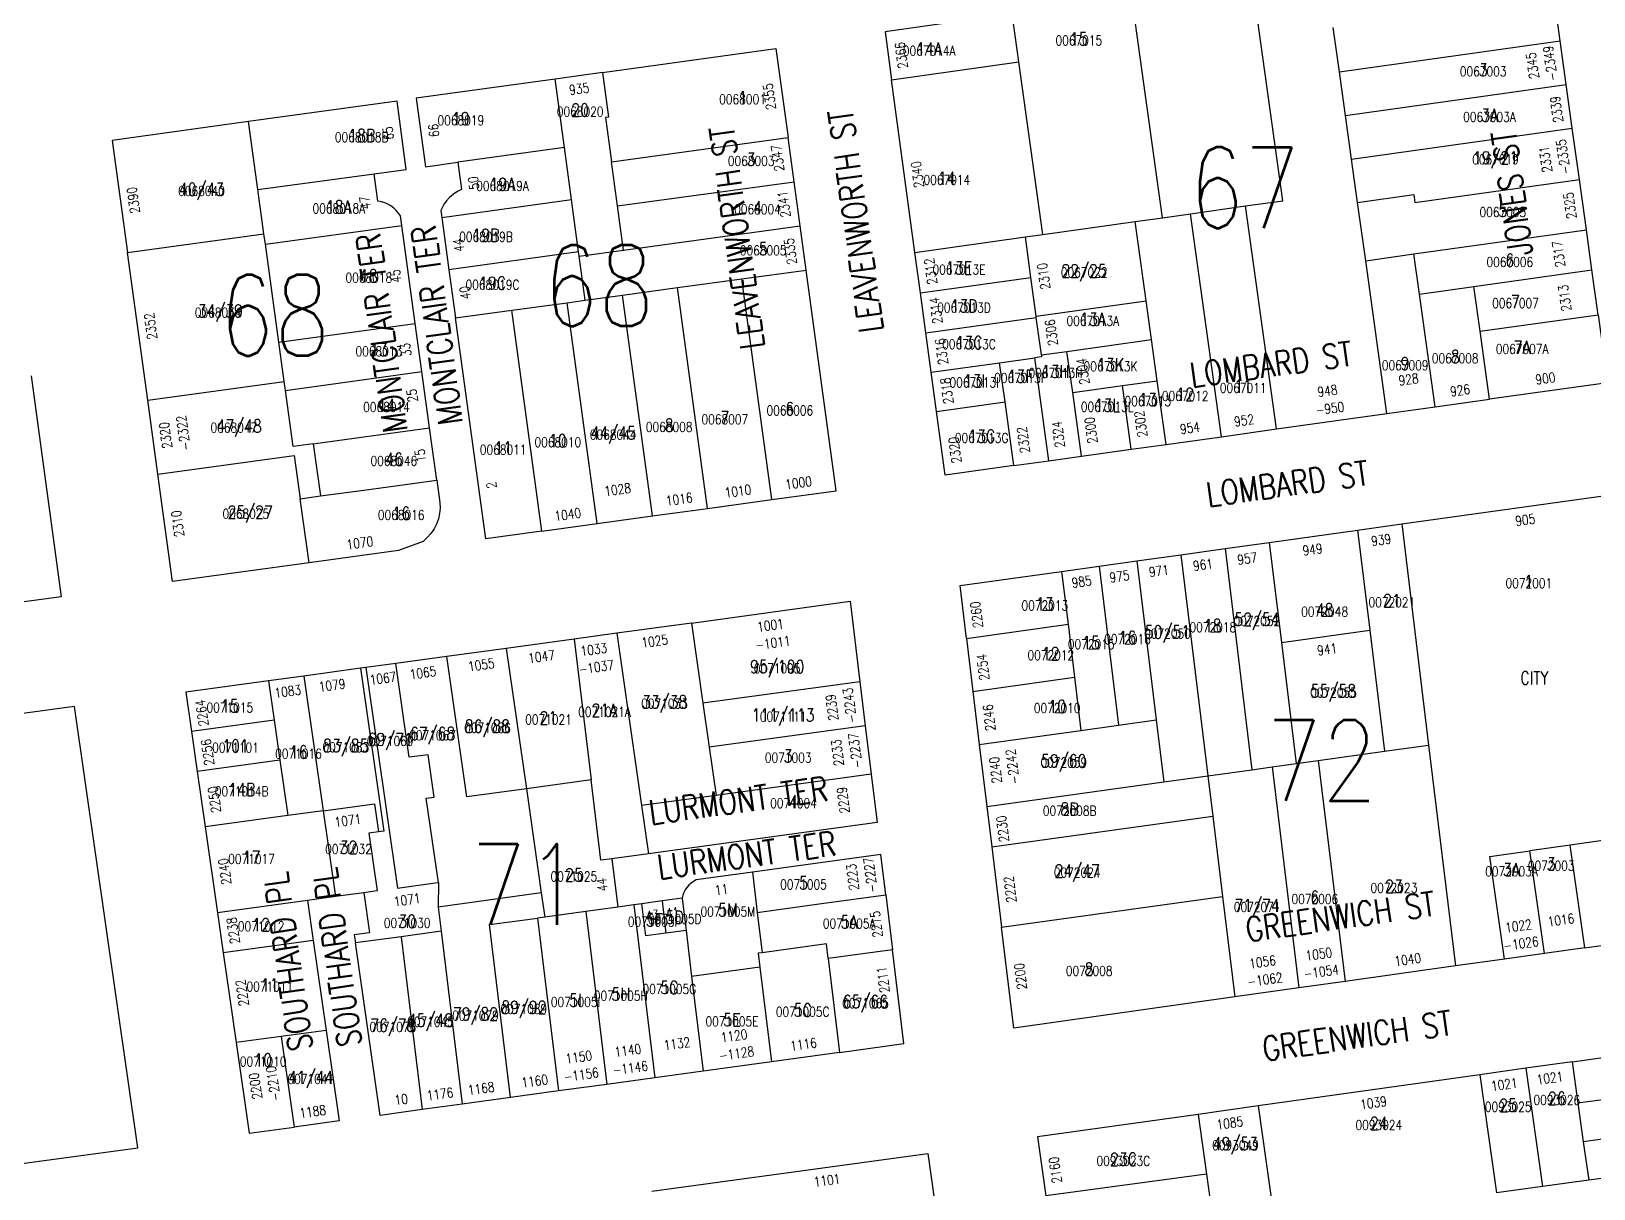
# Model space of a CAD drawing. Header units: feet. Extents: x 6006313 to 6012512, y 2119126 to 2122695.
# Drawn here: x 6007040 to 6008004, y 2119838 to 2120553 of the extents above; entities that cross this region are included whole.
import ezdxf
from ezdxf.enums import TextEntityAlignment as Align

# ---------------------------------------------------------------- set-up
doc = ezdxf.new("R2010")
doc.units = ezdxf.units.FT
doc.header["$LTSCALE"] = 100
doc.header["$MEASUREMENT"] = 0
for name, color, linetype in [('ADDRESS', 1, 'CONTINUOUS'), ('BLKLOT', 2, 'CONTINUOUS'), ('BLOCK_NUMBERS', 3, 'CONTINUOUS'), ('LOT_LINES', 4, 'CONTINUOUS'), ('LOT_NUMBERS', 7, 'CONTINUOUS'), ('ROW', 6, 'CONTINUOUS'), ('ST_NAME_IN_BLK', 7, 'CONTINUOUS'), ('ST_NAME_IN_ST', 6, 'CONTINUOUS')]:
    doc.layers.add(name, color=color, linetype=linetype)
doc.styles.add('ADDTXT', font='ROMANS.shx', dxfattribs={"width": 0.8, "height": 6})
doc.styles.add('BLKLOT', font='ROMANS.shx', dxfattribs={"width": 0.8, "height": 6})
doc.styles.add('BLOCK_NO', font='ROMANS.SHX', dxfattribs={"width": 0.8, "height": 50})
doc.styles.add('LOT_NO', font='ROMANS.shx', dxfattribs={"width": 0.8, "height": 8})
doc.styles.add('SI', font='ROMANS.shx', dxfattribs={"width": 0.8, "height": 15})

msp = doc.modelspace()

# ---------------------------------------------------------------- linework, layer by layer
at = {"layer": 'LOT_LINES'}
msp.add_line((6007214.19, 2120298.05), (6007218.6, 2120265.85), dxfattribs=at)
for points in [[(6007789.29, 2120444.79), (6007812.32, 2120448.02), (6007793.41, 2120584.22)], [(6007738.05, 2120437.58), (6007719.14, 2120573.78)], [(6007649.49, 2120533.69), (6007645.37, 2120563.4)], [(6007847.2, 2120527.65), (6007843.42, 2120554.89)], [(6007847.2, 2120527.65), (6007983.36, 2120546.8)], [(6007392.64, 2120527.18), (6007396.38, 2120499.64), (6007394.4, 2120499.36), (6007398.1, 2120472.11)], [(6007570.91, 2120522.64), (6007649.49, 2120533.69)], [(6007664.27, 2120427.21), (6007649.49, 2120533.69)], [(6007850.95, 2120500.66), (6007847.2, 2120527.65)], [(6007369.16, 2120480.88), (6007363.42, 2120523.13)], [(6007850.95, 2120500.66), (6007987.11, 2120519.81)], [(6007854.69, 2120473.67), (6007850.95, 2120500.66)], [(6007180.04, 2120454.87), (6007174.29, 2120496.89)], [(6007854.69, 2120473.67), (6007990.85, 2120492.81)], [(6007369.16, 2120480.88), (6007303.29, 2120471.75)], [(6007373.51, 2120448.81), (6007369.16, 2120480.88)], [(6007398.1, 2120472.11), (6007507.08, 2120487.04)], [(6007401.8, 2120444.86), (6007398.1, 2120472.11)], [(6007858.4, 2120446.93), (6007857.37, 2120454.36), (6007854.69, 2120473.67)], [(6007180.04, 2120454.87), (6007251.77, 2120464.69)], [(6007401.8, 2120444.86), (6007510.78, 2120459.79)], [(6007858.4, 2120446.93), (6007893.06, 2120451.8), (6007893.75, 2120446.85), (6007995.25, 2120461.12)], [(6007183.77, 2120427.62), (6007180.04, 2120454.87)], [(6007293.41, 2120437.69), (6007373.51, 2120448.81)], [(6007377.88, 2120416.6), (6007373.51, 2120448.81)], [(6007405.5, 2120417.61), (6007401.8, 2120444.86)], [(6007755.25, 2120440), (6007789.29, 2120444.79)], [(6007808.39, 2120307.17), (6007789.29, 2120444.79)], [(6007863.39, 2120411.02), (6007858.4, 2120446.93)], [(6007184.65, 2120421.18), (6007268.86, 2120432.71)], [(6007405.5, 2120417.61), (6007514.48, 2120432.54)], [(6007664.27, 2120427.21), (6007721.21, 2120435.21)], [(6007721.21, 2120435.21), (6007738.05, 2120437.58)], [(6007728.01, 2120386.21), (6007721.21, 2120435.21)], [(6007738.05, 2120437.58), (6007755.25, 2120440)], [(6007774.35, 2120302.42), (6007755.25, 2120440)], [(6007099.55, 2120416.09), (6007183.77, 2120427.62)], [(6007184.65, 2120421.18), (6007183.77, 2120427.62)], [(6007192.92, 2120360.74), (6007184.65, 2120421.18)], [(6007585.37, 2120416.12), (6007653.46, 2120425.69)], [(6007653.46, 2120425.69), (6007664.27, 2120427.21)], [(6007656.84, 2120400.75), (6007653.46, 2120425.69)], [(6007893.1, 2120415.2), (6007999.55, 2120430.17)], [(6007377.88, 2120416.6), (6007297.82, 2120405.49)], [(6007378.25, 2120413.88), (6007377.88, 2120416.6)], [(6007378.25, 2120413.88), (6007405.5, 2120417.61)], [(6007381.95, 2120386.63), (6007378.25, 2120413.88)], [(6007863.39, 2120411.02), (6007893.1, 2120415.2)], [(6007896.53, 2120390.44), (6007893.1, 2120415.2)], [(6007478.55, 2120399.86), (6007518.18, 2120405.29)], [(6007876.49, 2120316.66), (6007863.39, 2120411.02)], [(6007930.2, 2120395.17), (6008002.99, 2120405.4)], [(6007404.86, 2120389.77), (6007438.92, 2120394.43)], [(6007438.92, 2120394.43), (6007478.55, 2120399.86)], [(6007457.41, 2120258.18), (6007438.92, 2120394.43)], [(6007497.04, 2120263.61), (6007478.55, 2120399.86)], [(6007588.75, 2120391.26), (6007656.84, 2120400.75)], [(6007660.1, 2120376.74), (6007656.84, 2120400.75)], [(6007896.53, 2120390.44), (6007930.2, 2120395.17)], [(6007934.05, 2120367.44), (6007930.2, 2120395.17)], [(6007336.75, 2120380.44), (6007370.81, 2120385.11)], [(6007370.81, 2120385.11), (6007381.95, 2120386.63)], [(6007389.3, 2120248.86), (6007370.81, 2120385.11)], [(6007381.95, 2120386.63), (6007404.86, 2120389.77)], [(6007423.36, 2120253.52), (6007404.86, 2120389.77)], [(6007660.1, 2120376.74), (6007728.01, 2120386.21)], [(6007731.33, 2120362.35), (6007728.01, 2120386.21)], [(6007906.2, 2120320.8), (6007896.53, 2120390.44)], [(6007301.9, 2120375.67), (6007336.75, 2120380.44)], [(6007355.24, 2120244.19), (6007336.75, 2120380.44)], [(6007592.11, 2120366.49), (6007660.2, 2120375.98)], [(6007660.2, 2120375.98), (6007660.1, 2120376.74)], [(6007663.34, 2120352.87), (6007660.2, 2120375.98)], [(6007934.05, 2120367.44), (6008006.84, 2120377.67)], [(6007192.92, 2120360.74), (6007277.13, 2120372.28)], [(6007939.87, 2120325.5), (6007934.05, 2120367.44)], [(6007196.24, 2120336.47), (6007192.92, 2120360.74)], [(6007663.34, 2120352.87), (6007679.13, 2120355.07)], [(6007679.13, 2120355.07), (6007731.33, 2120362.35)], [(6007682.65, 2120329.69), (6007679.13, 2120355.07)], [(6007734.85, 2120336.97), (6007731.33, 2120362.35)], [(6007595.41, 2120342.21), (6007637.57, 2120348.09)], [(6007637.57, 2120348.09), (6007659.2, 2120351.1)], [(6007640.93, 2120323.87), (6007637.57, 2120348.09)], [(6007663.34, 2120352.87), (6007663.5, 2120351.7), (6007659.2, 2120351.1)], [(6007668.01, 2120287.6), (6007659.2, 2120351.1)], [(6007112.03, 2120324.94), (6007196.24, 2120336.47)], [(6007196.98, 2120331.02), (6007196.24, 2120336.47)], [(6007196.98, 2120331.02), (6007281.2, 2120342.55)], [(6007713.31, 2120333.96), (6007734.85, 2120336.97)], [(6007740.3, 2120297.68), (6007734.85, 2120336.97)], [(6007214.19, 2120298.05), (6007201.73, 2120296.34), (6007196.98, 2120331.02)], [(6007682.65, 2120329.69), (6007713.31, 2120333.96)], [(6007688.11, 2120290.4), (6007682.65, 2120329.69)], [(6007718.76, 2120294.67), (6007713.31, 2120333.96)], [(6007598.7, 2120317.98), (6007640.93, 2120323.87)], [(6007646.39, 2120284.58), (6007640.93, 2120323.87)], [(6007214.19, 2120298.05), (6007240.86, 2120301.7), (6007285.94, 2120307.88)], [(6007118.26, 2120279.36), (6007202.47, 2120290.89), (6007206.14, 2120264.14)], [(6007218.6, 2120265.85), (6007245.27, 2120269.5), (6007290.35, 2120275.68)], [(6007206.14, 2120264.14), (6007218.6, 2120265.85)], [(6007211.56, 2120224.51), (6007206.14, 2120264.14)], [(6007885.64, 2120248.54), (6007902.22, 2120112.09)], [(6007858.4, 2120244.75), (6007865.91, 2120182.95)], [(6007749.44, 2120229.55), (6007766.02, 2120093.1)], [(6007776.68, 2120233.35), (6007793.26, 2120096.9)], [(6007803.92, 2120237.15), (6007811.43, 2120175.35)], [(6007675.84, 2120219.29), (6007679.8, 2120186.69)], [(6007699.02, 2120222.52), (6007710.94, 2120124.4)], [(6007722.2, 2120225.76), (6007734.12, 2120127.63)], [(6007401.36, 2120181.12), (6007416.63, 2120074.7)], [(6007447.43, 2120187.43), (6007454.53, 2120137.93)], [(6007617.1, 2120177.95), (6007679.8, 2120186.69)], [(6007679.8, 2120186.69), (6007683.78, 2120153.93)], [(6007811.43, 2120175.35), (6007865.91, 2120182.95)], [(6007865.91, 2120182.95), (6007874.98, 2120108.3)], [(6007333.2, 2120171.78), (6007345.62, 2120085.17)], [(6007375.05, 2120177.51), (6007385.6, 2120090.64)], [(6007811.43, 2120175.35), (6007820.5, 2120100.7)], [(6007291.35, 2120027.26), (6007283.89, 2120079.23), (6007288.84, 2120079.91), (6007285.08, 2120106.14), (6007273.39, 2120104.54), (6007265.08, 2120162.45)], [(6007345.62, 2120085.17), (6007308.97, 2120080.14), (6007296.54, 2120166.76)], [(6007186.61, 2120151.7), (6007190.09, 2120127.45)], [(6007208.41, 2120154.69), (6007220.34, 2120071.54)], [(6007243.28, 2120159.47), (6007257.7, 2120058.99), (6007254.43, 2120058.55)], [(6007246.55, 2120159.91), (6007266.08, 2120023.8), (6007289.45, 2120027.01), (6007291.35, 2120027.26)], [(6007551.38, 2120151.2), (6007454.53, 2120137.93)], [(6007621.08, 2120145.19), (6007683.78, 2120153.93)], [(6007683.78, 2120153.93), (6007687.76, 2120121.17)], [(6007454.53, 2120137.93), (6007458.44, 2120110.71)], [(6007190.09, 2120127.45), (6007139.07, 2120120.46)], [(6007190.09, 2120127.45), (6007193.64, 2120102.71)], [(6007554.7, 2120123.89), (6007458.44, 2120110.71)], [(6007687.76, 2120121.17), (6007710.94, 2120124.4)], [(6007710.94, 2120124.4), (6007734.12, 2120127.63)], [(6007734.12, 2120127.63), (6007738.78, 2120089.31)], [(6007625.06, 2120112.42), (6007687.76, 2120121.17)], [(6007458.44, 2120110.71), (6007462.7, 2120081.01)], [(6007834.12, 2120102.6), (6007874.98, 2120108.3)], [(6007874.98, 2120108.3), (6007902.22, 2120112.09)], [(6007902.22, 2120112.09), (6007918.79, 2119975.8)], [(6007193.64, 2120102.71), (6007142.62, 2120095.72)], [(6007193.64, 2120102.71), (6007198.54, 2120068.55)], [(6007558.32, 2120094.11), (6007462.7, 2120081.01)], [(6007766.02, 2120093.1), (6007793.26, 2120096.9)], [(6007793.26, 2120096.9), (6007805.64, 2120098.63)], [(6007805.64, 2120098.63), (6007820.5, 2120100.7)], [(6007805.64, 2120098.63), (6007822.22, 2119962.21)], [(6007820.5, 2120100.7), (6007834.12, 2120102.6)], [(6007834.12, 2120102.6), (6007850.7, 2119966.22)], [(6007385.6, 2120090.64), (6007345.62, 2120085.17)], [(6007345.62, 2120085.17), (6007354.86, 2120020.82)], [(6007398.45, 2120041.93), (6007391.64, 2120041), (6007385.6, 2120090.64)], [(6007629.72, 2120074.1), (6007738.78, 2120089.31)], [(6007738.78, 2120089.31), (6007766.02, 2120093.1)], [(6007766.02, 2120093.1), (6007769.04, 2120068.28)], [(6007220.34, 2120071.54), (6007251.95, 2120075.87), (6007254.43, 2120058.55)], [(6007462.7, 2120081.01), (6007416.63, 2120074.7)], [(6007416.63, 2120074.7), (6007420.89, 2120045.01)], [(6007198.54, 2120068.55), (6007147.52, 2120061.57)], [(6007220.34, 2120071.54), (6007198.54, 2120068.55)], [(6007220.34, 2120071.54), (6007227.94, 2120018.58)], [(6007632.73, 2120049.28), (6007769.04, 2120068.28)], [(6007769.04, 2120068.28), (6007775.07, 2120018.64)], [(6007254.43, 2120058.55), (6007248.49, 2120057.73), (6007253.6, 2120022.1), (6007245.28, 2120020.96)], [(6008051.39, 2120059.1), (6007989.5, 2120050.39)], [(6007949, 2119980.06), (6007939.99, 2120043.42), (6007964.74, 2120046.9)], [(6007989.5, 2120050.39), (6007964.74, 2120046.9)], [(6007973.76, 2119983.54), (6007964.74, 2120046.9)], [(6007998.52, 2119987.03), (6007989.5, 2120050.39)], [(6007291.35, 2120027.26), (6007291.26, 2120012.11)], [(6007485.09, 2120033.61), (6007488.1, 2120008.79)], [(6007210.6, 2120016.21), (6007155.12, 2120008.61)], [(6007354.86, 2120020.82), (6007291.26, 2120012.11)], [(6007354.86, 2120020.82), (6007356.99, 2120005.97)], [(6007441.7, 2120017.58), (6007444.12, 2119997.72)], [(6007488.1, 2120008.79), (6007527.74, 2120014.22), (6007567.37, 2120019.68)], [(6007638.77, 2119999.64), (6007775.07, 2120018.64)], [(6007775.07, 2120018.64), (6007782.6, 2119956.64)], [(6007291.26, 2120012.11), (6007293.07, 2119997.22)], [(6007382.25, 2120009.43), (6007356.99, 2120005.97)], [(6007402.07, 2120012.15), (6007382.25, 2120009.43)], [(6007382.25, 2120009.43), (6007395.22, 2119902.71)], [(6007411.98, 2120013.51), (6007424.95, 2119906.78)], [(6007431.73, 2119996.02), (6007419.34, 2119994.33), (6007416.93, 2120014.18)], [(6007429.32, 2120015.88), (6007431.73, 2119996.02)], [(6007488.1, 2120008.79), (6007491.12, 2119983.97)], [(6007293.07, 2119997.22), (6007268.3, 2119993.83)], [(6007293.07, 2119997.22), (6007306.04, 2119890.49)], [(6007335.77, 2119894.57), (6007322.8, 2120001.29), (6007352.53, 2120005.36)], [(6007356.99, 2120005.97), (6007352.53, 2120005.36)], [(6007352.53, 2120005.36), (6007365.5, 2119898.64)], [(6007444.12, 2119997.72), (6007431.73, 2119996.02)], [(6007444.12, 2119997.72), (6007447.58, 2119969.18)], [(6007214.15, 2119991.46), (6007158.67, 2119983.86)], [(6007268.3, 2119993.83), (6007240.13, 2119989.97)], [(6007268.3, 2119993.83), (6007281.27, 2119887.1)], [(6007531.86, 2119980.27), (6007530.75, 2119989.4), (6007491.12, 2119983.97)], [(6007491.12, 2119983.97), (6007488.64, 2119983.63), (6007489.7, 2119974.94)], [(6007571.5, 2119985.7), (6007531.86, 2119980.27)], [(6007531.86, 2119980.27), (6007538.9, 2119922.38)], [(6007489.7, 2119974.94), (6007447.58, 2119969.18)], [(6007447.58, 2119969.18), (6007454.67, 2119910.85)], [(6007489.7, 2119974.94), (6007496.78, 2119916.62)], [(6007194.36, 2119932.23), (6007166.62, 2119928.43)], [(6007222.1, 2119936.03), (6007194.36, 2119932.23)], [(6007194.36, 2119932.23), (6007202.39, 2119876.3)], [(6007962.29, 2119912.62), (6007972.55, 2119839.64)], [(6007990.71, 2119916.62), (6007994.31, 2119891.03)], [(6007933.78, 2119908.61), (6007944.01, 2119835.76)], [(6008073.58, 2119901.8), (6007994.31, 2119891.03)], [(6007994.31, 2119891.03), (6007997.65, 2119867.27)], [(6007760.01, 2119884.15), (6007765.2, 2119847.31)], [(6007797.15, 2119889.38), (6007807.58, 2119815.22)], [(6008076.92, 2119878.03), (6007997.65, 2119867.27)], [(6007997.65, 2119867.27), (6008000.99, 2119843.5)], [(6008080.26, 2119854.27), (6008000.99, 2119843.5)], [(6007765.2, 2119847.31), (6007666.11, 2119833.85)], [(6007765.2, 2119847.31), (6007770.42, 2119810.18)], [(6008000.99, 2119843.5), (6007972.55, 2119839.64)], [(6007972.55, 2119839.64), (6007944.01, 2119835.76)]]:
    msp.add_lwpolyline(points, dxfattribs=at)
at = {"layer": 'ROW'}
for points in [[(6007983.36, 2120546.8), (6007979.58, 2120574.04)], [(6007645.37, 2120563.4), (6007566.88, 2120552.37), (6007570.91, 2120522.64)], [(6007987.11, 2120519.81), (6007983.36, 2120546.8)], [(6007392.64, 2120527.18), (6007499.62, 2120542.02), (6007507.08, 2120487.04)], [(6007392.64, 2120527.18), (6007363.42, 2120523.13)], [(6007363.42, 2120523.13), (6007277.74, 2120511.24), (6007283.47, 2120469.03), (6007303.29, 2120471.75)], [(6007585.37, 2120416.12), (6007570.91, 2120522.64)], [(6007990.85, 2120492.81), (6007987.11, 2120519.81)], [(6007251.77, 2120464.69), (6007271.58, 2120467.4), (6007265.86, 2120509.59), (6007174.29, 2120496.89)], [(6007174.29, 2120496.89), (6007090.1, 2120485.21), (6007099.55, 2120416.09)], [(6007995.25, 2120461.12), (6007990.85, 2120492.81)], [(6007510.78, 2120459.79), (6007507.08, 2120487.04)], [(6007514.48, 2120432.54), (6007510.78, 2120459.79)], [(6007999.55, 2120430.17), (6007995.25, 2120461.12)], [(6007277.13, 2120372.28), (6007268.86, 2120432.71)], [(6007293.41, 2120437.69), (6007297.82, 2120405.49)], [(6007518.18, 2120405.29), (6007514.48, 2120432.54)], [(6008002.99, 2120405.4), (6007999.55, 2120430.17)], [(6007112.03, 2120324.94), (6007099.55, 2120416.09)], [(6007588.75, 2120391.26), (6007585.37, 2120416.12)], [(6007297.82, 2120405.49), (6007301.9, 2120375.67)], [(6007497.04, 2120263.61), (6007536.67, 2120269.04), (6007518.18, 2120405.29)], [(6008006.84, 2120377.67), (6008002.99, 2120405.4)], [(6007592.11, 2120366.49), (6007588.75, 2120391.26)], [(6007355.24, 2120244.19), (6007320.54, 2120239.44), (6007301.9, 2120375.67)], [(6008006.84, 2120377.67), (6008012.67, 2120335.65), (6007939.87, 2120325.5)], [(6007281.2, 2120342.55), (6007277.13, 2120372.28)], [(6007595.41, 2120342.21), (6007592.11, 2120366.49)], [(6007040.05, 2120339.88), (6007058.68, 2120203.65), (6007017.39, 2120198.06)], [(6007285.94, 2120307.88), (6007281.2, 2120342.55)], [(6007598.7, 2120317.98), (6007595.41, 2120342.21)], [(6007118.26, 2120279.36), (6007112.03, 2120324.94)], [(6007906.2, 2120320.8), (6007939.87, 2120325.5)], [(6007646.39, 2120284.58), (6007604.03, 2120278.68), (6007598.7, 2120317.98)], [(6007808.39, 2120307.17), (6007876.49, 2120316.66)], [(6007876.49, 2120316.66), (6007906.2, 2120320.8)], [(6007290.35, 2120275.68), (6007285.94, 2120307.88)], [(6007774.35, 2120302.42), (6007808.39, 2120307.17)], [(6007718.76, 2120294.67), (6007740.3, 2120297.68)], [(6007740.3, 2120297.68), (6007774.35, 2120302.42)], [(6007646.39, 2120284.58), (6007668.01, 2120287.6)], [(6007668.01, 2120287.6), (6007688.11, 2120290.4)], [(6007688.11, 2120290.4), (6007718.76, 2120294.67)], [(6007211.56, 2120224.51), (6007127.34, 2120212.98), (6007118.26, 2120279.36)], [(6007885.64, 2120248.54), (6008021.73, 2120267.52), (6008051.39, 2120059.1)], [(6007423.36, 2120253.52), (6007457.41, 2120258.18)], [(6007457.41, 2120258.18), (6007497.04, 2120263.61)], [(6007355.24, 2120244.19), (6007389.3, 2120248.86)], [(6007389.3, 2120248.86), (6007423.36, 2120253.52)], [(6007858.4, 2120244.75), (6007885.64, 2120248.54)], [(6007803.92, 2120237.15), (6007858.4, 2120244.75)], [(6007722.2, 2120225.76), (6007749.44, 2120229.55)], [(6007749.44, 2120229.55), (6007776.68, 2120233.35)], [(6007776.68, 2120233.35), (6007803.92, 2120237.15)], [(6007617.1, 2120177.95), (6007613.14, 2120210.55), (6007675.84, 2120219.29)], [(6007675.84, 2120219.29), (6007699.02, 2120222.52)], [(6007699.02, 2120222.52), (6007722.2, 2120225.76)], [(6007447.43, 2120187.43), (6007545.35, 2120200.84), (6007551.38, 2120151.2)], [(6007401.36, 2120181.12), (6007375.05, 2120177.51)], [(6007447.43, 2120187.43), (6007401.36, 2120181.12)], [(6007333.2, 2120171.78), (6007296.54, 2120166.76)], [(6007375.05, 2120177.51), (6007333.2, 2120171.78)], [(6007617.1, 2120177.95), (6007621.08, 2120145.19)], [(6007265.08, 2120162.45), (6007246.55, 2120159.91)], [(6007296.54, 2120166.76), (6007265.08, 2120162.45)], [(6007186.61, 2120151.7), (6007135.59, 2120144.72), (6007139.07, 2120120.46)], [(6007208.41, 2120154.69), (6007186.61, 2120151.7)], [(6007243.28, 2120159.47), (6007208.41, 2120154.69)], [(6007246.55, 2120159.91), (6007243.28, 2120159.47)], [(6007551.38, 2120151.2), (6007554.7, 2120123.89)], [(6007621.08, 2120145.19), (6007625.06, 2120112.42)], [(6007554.7, 2120123.89), (6007558.32, 2120094.11)], [(6007139.07, 2120120.46), (6007142.62, 2120095.72)], [(6007625.06, 2120112.42), (6007629.72, 2120074.1)], [(6007142.62, 2120095.72), (6007147.52, 2120061.57)], [(6007558.32, 2120094.11), (6007561.94, 2120064.32), (6007420.89, 2120045.01)], [(6007629.72, 2120074.1), (6007632.73, 2120049.28)], [(6007147.52, 2120061.57), (6007155.12, 2120008.61)], [(6007998.52, 2119987.03), (6008060.41, 2119995.74), (6008051.39, 2120059.1)], [(6007632.73, 2120049.28), (6007638.77, 2119999.64)], [(6007420.89, 2120045.01), (6007398.45, 2120041.93)], [(6007398.45, 2120041.93), (6007402.07, 2120012.15)], [(6007567.37, 2120019.68), (6007564.35, 2120044.47), (6007485.09, 2120033.61)], [(6007227.94, 2120018.58), (6007210.6, 2120016.21)], [(6007210.6, 2120016.21), (6007214.15, 2119991.46)], [(6007245.28, 2120020.96), (6007227.94, 2120018.58)], [(6007245.28, 2120020.96), (6007248.83, 2119996.21), (6007239.42, 2119994.92), (6007240.13, 2119989.97)], [(6007441.7, 2120017.58), (6007429.32, 2120015.88)], [(6007567.37, 2120019.68), (6007571.5, 2119985.7)], [(6007155.12, 2120008.61), (6007158.67, 2119983.86)], [(6007411.98, 2120013.51), (6007402.07, 2120012.15)], [(6007416.93, 2120014.18), (6007411.98, 2120013.51)], [(6007429.32, 2120015.88), (6007416.93, 2120014.18)], [(6007782.6, 2119956.64), (6007646.32, 2119937.45), (6007638.77, 2119999.64)], [(6007214.15, 2119991.46), (6007222.1, 2119936.03)], [(6007281.27, 2119887.1), (6007255.39, 2119883.56), (6007240.13, 2119989.97)], [(6007158.67, 2119983.86), (6007166.62, 2119928.43)], [(6007538.9, 2119922.38), (6007578.53, 2119927.81), (6007571.5, 2119985.7)], [(6007949, 2119980.06), (6007918.79, 2119975.8)], [(6007973.76, 2119983.54), (6007949, 2119980.06)], [(6007998.52, 2119987.03), (6007973.76, 2119983.54)], [(6007918.79, 2119975.8), (6007850.7, 2119966.22)], [(6007822.22, 2119962.21), (6007782.6, 2119956.64)], [(6007850.7, 2119966.22), (6007822.22, 2119962.21)], [(6007222.1, 2119936.03), (6007230.13, 2119880.1), (6007202.39, 2119876.3)], [(6007166.62, 2119928.43), (6007174.65, 2119872.5), (6007202.39, 2119876.3)], [(6007538.9, 2119922.38), (6007496.78, 2119916.62)], [(6007990.71, 2119916.62), (6008069.93, 2119927.77), (6008073.58, 2119901.8)], [(6007454.67, 2119910.85), (6007424.95, 2119906.78)], [(6007496.78, 2119916.62), (6007454.67, 2119910.85)], [(6007962.29, 2119912.62), (6007933.78, 2119908.61)], [(6007990.71, 2119916.62), (6007962.29, 2119912.62)], [(6007395.22, 2119902.71), (6007365.5, 2119898.64)], [(6007424.95, 2119906.78), (6007395.22, 2119902.71)], [(6007933.78, 2119908.61), (6007797.15, 2119889.38)], [(6007335.77, 2119894.57), (6007306.04, 2119890.49)], [(6007365.5, 2119898.64), (6007335.77, 2119894.57)], [(6007306.04, 2119890.49), (6007281.27, 2119887.1)], [(6007760.01, 2119884.15), (6007660.99, 2119870.21), (6007666.11, 2119833.85)], [(6007797.15, 2119889.38), (6007760.01, 2119884.15)], [(6007423.04, 2119836.74), (6007593.36, 2119860.07), (6007612.08, 2119727.1)]]:
    msp.add_lwpolyline(points, dxfattribs=at)
for points in [[(6007303.29, 2120471.75), (6007305.58, 2120454.9, 0.196257), (6007292.82, 2120442.05), (6007293.41, 2120437.69)], [(6007268.86, 2120432.71), (6007268.05, 2120438.66, 0.223877), (6007254.06, 2120447.84), (6007251.77, 2120464.69)], [(6007290.35, 2120275.68), (6007292.24, 2120261.85, -0.258751), (6007281.93, 2120237.83), (6007266.85, 2120232.09), (6007211.56, 2120224.51)], [(6007485.09, 2120033.61), (6007450.41, 2120028.86, 0.239991), (6007441.7, 2120017.58)]]:
    msp.add_lwpolyline(points, format="xyb", dxfattribs=at)
msp.add_lwpolyline([(6007066.91, 2120135.81), (6006659.94, 2120080.76), (6006698.05, 2119808.41), (6007105.96, 2119863.59)], close=True, dxfattribs=at)

# ---------------------------------------------------------------- texts
at = {"layer": 'ADDRESS', "style": 'ADDTXT', "width": 0.8}
for s, rotation, p in [('2366', 97.73003, (6007579.91, 2120538.14)), ('2345', 97.90239, (6007969.29, 2120531.76)), ('-2349', 97.90239, (6007980.19, 2120533.27)), ('935', 7.89769, (6007378.6, 2120514.12)), ('2355', 97.89769, (6007498.55, 2120512.72)), ('2339', 97.90239, (6007984.13, 2120504.85)), ('65', 97.89769, (6007263.46, 2120490.1)), ('66', 96.42496, (6007291.49, 2120491.73)), ('2347', 97.73003, (6007503.71, 2120474.75)), ('2331', 97.90239, (6007977.3, 2120474.06)), ('-2335', 97.90239, (6007988.2, 2120475.57)), ('2340', 97.73003, (6007589.9, 2120464.56)), ('50', 97.79103, (6007316.07, 2120459.36)), ('2390', 97.79103, (6007106.19, 2120448.71)), ('2341', 97.73003, (6007507.57, 2120446.32)), ('2325', 97.90239, (6007992.38, 2120445.45)), ('47', 97.79103, (6007249.1, 2120447.2)), ('44', 97.79103, (6007306.8, 2120420.97)), ('2335', 97.73003, (6007511.52, 2120417.16)), ('2317', 97.90239, (6007985.43, 2120415.51)), ('2312', 97.73003, (6007598, 2120404.86)), ('45', 97.79103, (6007268.04, 2120401.88)), ('2310', 97.93711, (6007667.79, 2120401.86)), ('40', 97.79103, (6007310.81, 2120391.69)), ('2313', 97.90239, (6007989.2, 2120388.36)), ('2314', 97.73003, (6007601.29, 2120380.66)), ('2352', 97.79103, (6007116.82, 2120371.02)), ('2306', 97.93711, (6007672.52, 2120367.05)), ('33', 97.79103, (6007274.25, 2120356.47)), ('2316', 97.73003, (6007604.72, 2120355.34)), ('2304', 97.93711, (6007691.9, 2120343.1)), ('2318', 97.73003, (6007608.01, 2120331.15)), ('948', 7.93711, (6007840.23, 2120327.76)), ('928', 7.93711, (6007890.27, 2120334.74)), ('926', 7.93711, (6007922.07, 2120328.07)), ('900', 7.93711, (6007974.69, 2120335.4)), ('25', 97.79103, (6007278.12, 2120328.18)), ('-2322', 97.79103, (6007136.94, 2120305.13)), ('2302', 97.73003, (6007727.66, 2120310.59)), ('952', 7.93711, (6007788.79, 2120309.48)), ('-950', 7.93711, (6007841.75, 2120316.87)), ('2320', 97.79103, (6007126.04, 2120303.64)), ('2322', 97.73003, (6007655.24, 2120300.8)), ('2324', 97.73003, (6007676.81, 2120304.19)), ('2300', 97.73003, (6007696.95, 2120306.72)), ('954', 7.93711, (6007755.4, 2120304.83)), ('2320', 97.73003, (6007612.98, 2120294.56)), ('15', 97.79103, (6007283.19, 2120291.1)), ('1000', 7.79841, (6007513.93, 2120270.97)), ('2', 97.79103, (6007327.07, 2120272.85)), ('1028', 7.79841, (6007402.33, 2120266.79)), ('1016', 7.79841, (6007440.33, 2120260.89)), ('1010', 7.79841, (6007476.56, 2120265.85)), ('1040', 7.79841, (6007371.55, 2120251.47)), ('2310', 97.79103, (6007133.51, 2120249.09)), ('905', 7.93711, (6007962.22, 2120248.11)), ('1070', 7.79841, (6007243.32, 2120233.91)), ('939', 7.93711, (6007873.37, 2120235.73)), ('957', 7.93711, (6007790.74, 2120224.21)), ('949', 7.93711, (6007831.06, 2120229.83)), ('975', 7.93711, (6007711.93, 2120213.22)), ('971', 7.93711, (6007736.27, 2120216.61)), ('961', 7.93711, (6007763.43, 2120220.4)), ('985', 7.93711, (6007688.59, 2120209.96)), ('2260', 96.92888, (6007626.37, 2120192.85)), ('1001', 7.79841, (6007496.63, 2120183.06)), ('1025', 7.79841, (6007425.2, 2120173.28)), ('1047', 7.79841, (6007355.38, 2120163.72)), ('1033', 7.79841, (6007387.65, 2120168.13)), ('-1011', 7.79841, (6007498.12, 2120172.16)), ('941', 7.93711, (6007840.02, 2120168.23)), ('1055', 7.79841, (6007318.21, 2120158.62)), ('-1037', 7.79841, (6007389.14, 2120157.24)), ('2254', 96.92888, (6007630.29, 2120160.53)), ('1079', 7.79841, (6007226.16, 2120146.02)), ('1067', 7.79841, (6007257.58, 2120150.32)), ('1065', 7.79841, (6007282.23, 2120153.7)), ('1083', 7.79841, (6007198.85, 2120142.28)), ('2239', 96.92888, (6007537.16, 2120135.61)), ('-2243', 96.92888, (6007548.08, 2120136.94)), ('2264', 98.16504, (6007148.49, 2120132.27)), ('2246', 96.92888, (6007634.09, 2120129.33)), ('2256', 98.16504, (6007151.96, 2120108.06)), ('2233', 96.92888, (6007540.55, 2120107.72)), ('-2237', 96.92888, (6007551.47, 2120109.04)), ('2240', 96.92888, (6007638.01, 2120097.01)), ('-2242', 96.92888, (6007648.49, 2120099.15)), ('2250', 98.16504, (6007156.15, 2120078.85)), ('2229', 96.92888, (6007544.1, 2120078.5)), ('1071', 7.79841, (6007235.94, 2120062.57)), ('2230', 96.92888, (6007642.43, 2120060.71)), ('2240', 98.16504, (6007162.52, 2120034.47)), ('2223', 96.92888, (6007549.88, 2120030.96)), ('-2227', 96.92888, (6007560.8, 2120032.29)), ('44', 96.92888, (6007395.31, 2120026.31)), ('11', 7.79841, (6007466.42, 2120019.95)), ('2222', 96.92888, (6007646.97, 2120023.3)), ('1071', 7.79841, (6007272.53, 2120013.59)), ('43', 7.79841, (6007423.84, 2120004.03)), ('41', 7.79841, (6007436.26, 2120005.73)), ('2215', 96.92888, (6007564.5, 2120001.86)), ('1016', 8.01211, (6007984.25, 2120001.18)), ('2238', 98.16504, (6007167.75, 2119998.01)), ('1022', 8.01211, (6007958.08, 2119997.49)), ('-1026', 8.01211, (6007959.62, 2119986.6)), ('1056', 8.01211, (6007800.18, 2119975.27)), ('1050', 8.01211, (6007834.88, 2119980.15)), ('1040', 8.01211, (6007889.74, 2119976.77)), ('2211', 98.27014, (6007568.64, 2119967.74)), ('2200', 96.92888, (6007653.48, 2119969.72)), ('-1062', 8.01211, (6007801.72, 2119964.38)), ('-1054', 8.01211, (6007836.41, 2119969.26)), ('2222', 98.16504, (6007173.27, 2119959.57)), ('1132', 7.79841, (6007438.93, 2119924.84)), ('1120', 7.79841, (6007474.17, 2119929.67)), ('1116', 7.79841, (6007516.99, 2119924.43)), ('1150', 7.79841, (6007378.35, 2119916.55)), ('1140', 7.79841, (6007408.64, 2119920.69)), ('-1128', 7.79841, (6007475.66, 2119918.77)), ('-2210', 98.16504, (6007192.41, 2119903.61)), ('-1156', 7.79841, (6007379.84, 2119905.65)), ('-1146', 7.79841, (6007410.13, 2119909.8)), ('1021', 8.01211, (6007977.46, 2119903.65)), ('2200', 98.16504, (6007181.52, 2119902.05)), ('1176', 7.79841, (6007292.76, 2119893.72)), ('1168', 7.79841, (6007318.14, 2119897.2)), ('1160', 7.79841, (6007351.18, 2119901.72)), ('1021', 8.01211, (6007949.33, 2119899.69)), ('10', 7.79841, (6007268.85, 2119890.45)), ('1039', 8.01211, (6007868.64, 2119888.33)), ('1188', 7.79841, (6007214.2, 2119882.96)), ('1085', 8.01211, (6007779.99, 2119875.85)), ('2160', 98.01191, (6007674.91, 2119850.23)), ('1101', 7.79841, (6007531.51, 2119840.49))]:
    msp.add_text(s, height=6, rotation=rotation, dxfattribs=at).set_placement(p, align=Align.CENTER)
at = {"layer": 'BLKLOT', "style": 'BLKLOT', "width": 0.8}
for s, p in [('0067015', (6007686.35, 2120543.92)), ('0067014A', (6007594.11, 2120537.61)), ('0067003', (6007935.93, 2120524.82)), ('0068001', (6007479.06, 2120507.65)), ('0068019', (6007305.23, 2120494.62)), ('0068020', (6007378.75, 2120500.01)), ('0067003A', (6007939.82, 2120496.77)), ('0068018B', (6007244.07, 2120484.24)), ('0068003', (6007484.23, 2120469.57)), ('0067019', (6007943.47, 2120470.51)), ('0068019A', (6007330.9, 2120454.17)), ('0067014', (6007604.93, 2120457.89)), ('0068040', (6007145.24, 2120451.05)), ('0068018A', (6007229.86, 2120440.25)), ('0068004', (6007488.27, 2120439.74)), ('0067005', (6007947.98, 2120438.02)), ('0068019B', (6007320.69, 2120422.75)), ('0068005', (6007491.72, 2120414.35)), ('0067006', (6007952.26, 2120407.19)), ('0068018', (6007248.45, 2120397.52)), ('0067013E', (6007612.45, 2120402.55)), ('0067022', (6007689.67, 2120400.76)), ('0068019C', (6007324.74, 2120393.16)), ('0067013D', (6007615.63, 2120379.06)), ('0067007', (6007955.78, 2120381.81)), ('0068034', (6007155.51, 2120375.97)), ('0067013A', (6007695.11, 2120370.87)), ('0068013', (6007254.66, 2120352.09)), ('0067013C', (6007618.7, 2120356.46)), ('0067008', (6007918.68, 2120347.79)), ('0067007A', (6007959.85, 2120353.53)), ('0067013H', (6007672.03, 2120338.64)), ('0067013K', (6007705.98, 2120342.79)), ('0067009', (6007887.69, 2120343.47)), ('0067013I', (6007621.91, 2120332.86)), ('0067013F', (6007650.41, 2120335.63)), ('0067011', (6007787.76, 2120329.53)), ('0067013', (6007729.05, 2120321.35)), ('0067012', (6007752.1, 2120324.56)), ('0068014', (6007259.37, 2120317.69)), ('0068007', (6007468.08, 2120310.11)), ('0068006', (6007508.08, 2120315.59)), ('0067013L', (6007703.92, 2120317.84)), ('0068047', (6007165.22, 2120304.98)), ('0068044', (6007399.24, 2120300.68)), ('0068008', (6007433.78, 2120305.41)), ('0068011', (6007331.3, 2120291.38)), ('0068010', (6007364.95, 2120295.99)), ('0067013G', (6007626.55, 2120298.66)), ('0068046', (6007263.91, 2120284.47)), ('0068025', (6007172.49, 2120251.83)), ('0068016', (6007268.48, 2120251.1)), ('0072001', (6007964, 2120208.99)), ('0072013', (6007665.37, 2120195.22)), ('0072021', (6007879.61, 2120197.22)), ('0072052', (6007796.32, 2120185.61)), ('0072048', (6007838.09, 2120191.43)), ('0072016', (6007716.47, 2120174.47)), ('0072050', (6007741.09, 2120177.91)), ('0072018', (6007769.03, 2120181.8)), ('0072012', (6007669.1, 2120164.54)), ('0072015', (6007693.99, 2120171.34)), ('0071095', (6007500.38, 2120156.41)), ('0072055', (6007843.51, 2120141.5)), ('0071015', (6007162.63, 2120132.25)), ('0071021A', (6007393.75, 2120129.61)), ('0071033', (6007430.89, 2120134.69)), ('0071111', (6007504, 2120126.62)), ('0072010', (6007673.06, 2120131.9)), ('0071086', (6007321.59, 2120119.72)), ('0071021', (6007359.21, 2120124.88)), ('0071101', (6007166.18, 2120107.51)), ('0071083', (6007234.23, 2120107.76)), ('0071069', (6007261.7, 2120111.52)), ('0071067', (6007287.82, 2120115.1)), ('0071016', (6007205.15, 2120103.78)), ('0071003', (6007507.08, 2120101.32)), ('0072059', (6007677.14, 2120098.33)), ('0071014B', (6007170.06, 2120080.51)), ('0071004', (6007510.49, 2120073.21)), ('0072008B', (6007680.76, 2120068.54)), ('0071032', (6007235.97, 2120044.91)), ('0071017', (6007176.04, 2120038.79)), ('0072024', (6007685.4, 2120030.4)), ('0072003A', (6007953.28, 2120031.15)), ('0072003', (6007977.91, 2120034.62)), ('0071025', (6007374.96, 2120027.98)), ('0071005', (6007516.59, 2120023.04)), ('0072023', (6007880.86, 2120020.96)), ('0072006', (6007831.99, 2120014.08)), ('0071005D', (6007437.14, 2120001.81)), ('0071005M', (6007469.9, 2120006.3)), ('0072071', (6007796.38, 2120009.07)), ('0071012', (6007182.01, 2119997.2)), ('0071030', (6007272.12, 2119999.32)), ('0071005F', (6007424.56, 2120000.09)), ('0071005A', (6007544.71, 2119998.91)), ('0072008', (6007692.77, 2119969.73)), ('0071011', (6007187.34, 2119960.05)), ('0071005H', (6007403.93, 2119954.37)), ('0071005G', (6007433.89, 2119958.47)), ('0071089', (6007344.12, 2119946.18)), ('0071005I', (6007375.86, 2119950.52)), ('0071005C', (6007516.15, 2119944.5)), ('0071065', (6007554.78, 2119949.79)), ('0071076', (6007263.25, 2119935.1)), ('0071045', (6007286.43, 2119938.27)), ('0071079', (6007314.26, 2119942.09)), ('0071005E', (6007472.47, 2119938.52)), ('0071010', (6007183.28, 2119913.76)), ('0071041', (6007212.63, 2119902.93)), ('0093025', (6007951.23, 2119885.82)), ('0093026', (6007981.31, 2119890.05)), ('0093024', (6007871.51, 2119874.6)), ('0093049', (6007783.02, 2119862.14)), ('0093023C', (6007713.98, 2119852.42))]:
    msp.add_text(s, height=6, dxfattribs=at).set_placement(p, align=Align.CENTER)
at = {"layer": 'BLOCK_NUMBERS', "style": 'BLOCK_NO', "width": 0.8}
for s, p in [('67', (6007788.46, 2120431.11)), ('68', (6007390.22, 2120370.6)), ('68', (6007190.22, 2120352.3)), ('72', (6007836.25, 2120077.64)), ('71', (6007345.61, 2120001.21))]:
    msp.add_text(s, height=50, dxfattribs=at).set_placement(p, align=Align.CENTER)
at = {"layer": 'LOT_NUMBERS', "style": 'LOT_NO', "width": 0.8}
for s, p in [('15', (6007686.35, 2120543.92)), ('14A', (6007594.11, 2120537.61)), ('3', (6007935.93, 2120524.82)), ('20', (6007378.75, 2120500.01)), ('1', (6007479.06, 2120507.65)), ('19', (6007305.23, 2120494.62)), ('3A', (6007939.82, 2120496.77)), ('18B', (6007244.07, 2120484.24)), ('19/21', (6007943.47, 2120470.51)), ('3', (6007484.23, 2120469.57)), ('40/43', (6007145.24, 2120451.05)), ('19A', (6007330.9, 2120454.17)), ('14', (6007604.93, 2120457.89)), ('18A', (6007229.86, 2120440.25)), ('4', (6007488.27, 2120439.74)), ('5', (6007947.98, 2120438.02)), ('19B', (6007320.69, 2120422.75)), ('5', (6007491.72, 2120414.35)), ('6', (6007952.26, 2120407.19)), ('18', (6007248.45, 2120397.52)), ('13E', (6007612.45, 2120402.55)), ('22/25', (6007689.67, 2120400.76)), ('19C', (6007324.74, 2120393.16)), ('34/39', (6007156.89, 2120375.97)), ('13D', (6007615.63, 2120379.06)), ('7', (6007955.78, 2120381.81)), ('13A', (6007695.11, 2120370.87)), ('13C', (6007618.7, 2120356.46)), ('13', (6007254.66, 2120352.09)), ('8', (6007918.68, 2120347.79)), ('7A', (6007959.85, 2120353.53)), ('13H', (6007672.03, 2120338.64)), ('13K', (6007705.98, 2120342.79)), ('9', (6007887.69, 2120343.47)), ('13I', (6007621.91, 2120332.86)), ('13F', (6007650.41, 2120335.63)), ('11', (6007787.76, 2120329.53)), ('14', (6007259.37, 2120317.69)), ('13L', (6007703.92, 2120317.84)), ('13', (6007729.05, 2120321.35)), ('12', (6007752.1, 2120324.56)), ('7', (6007468.08, 2120310.11)), ('6', (6007508.08, 2120315.59)), ('47/48', (6007168.45, 2120304.98)), ('44/45', (6007399.24, 2120300.68)), ('8', (6007433.78, 2120305.41)), ('13G', (6007626.55, 2120298.66)), ('11', (6007331.3, 2120291.38)), ('10', (6007364.95, 2120295.99)), ('46', (6007263.91, 2120284.47)), ('25/27', (6007175.26, 2120251.83)), ('16', (6007268.48, 2120251.1)), ('1', (6007964, 2120208.99)), ('13', (6007665.37, 2120195.22)), ('48', (6007838.09, 2120191.43)), ('21', (6007879.61, 2120197.22)), ('18', (6007769.03, 2120181.8)), ('52/54', (6007796.32, 2120185.61)), ('16', (6007716.47, 2120174.47)), ('50/51', (6007741.09, 2120177.91)), ('12', (6007669.1, 2120164.54)), ('15', (6007693.99, 2120171.34)), ('95/100', (6007500.38, 2120156.41)), ('CITY', (6007967.49, 2120149.51)), ('33/38', (6007430.89, 2120134.69)), ('55/58', (6007843.51, 2120141.5)), ('15', (6007162.63, 2120132.25)), ('21', (6007359.21, 2120124.88)), ('21A', (6007393.75, 2120129.61)), ('111/113', (6007504, 2120126.62)), ('10', (6007673.06, 2120131.9)), ('67/68', (6007287.82, 2120115.1)), ('86/88', (6007321.59, 2120119.72)), ('101', (6007166.18, 2120107.51)), ('83/85', (6007234.23, 2120107.76)), ('69/71', (6007261.7, 2120111.52)), ('16', (6007205.15, 2120103.78)), ('3', (6007507.08, 2120101.32)), ('59/60', (6007677.14, 2120098.33)), ('14B', (6007170.06, 2120080.51)), ('4', (6007510.49, 2120073.21)), ('8B', (6007680.76, 2120068.54)), ('17', (6007176.04, 2120038.79)), ('32', (6007235.97, 2120044.91)), ('25', (6007374.96, 2120027.98)), ('24/47', (6007685.4, 2120030.4)), ('3A', (6007953.28, 2120031.15)), ('3', (6007977.91, 2120034.62)), ('5', (6007516.59, 2120023.04)), ('23', (6007880.86, 2120020.96)), ('71/74', (6007796.38, 2120009.07)), ('6', (6007831.99, 2120014.08)), ('30', (6007272.12, 2119999.32)), ('5F', (6007424.56, 2120000.09)), ('5D', (6007437.14, 2120001.81)), ('5M', (6007469.9, 2120006.3)), ('5A', (6007544.71, 2119998.91)), ('12', (6007182.01, 2119997.2)), ('8', (6007692.77, 2119969.73)), ('11', (6007187.34, 2119960.05)), ('5I', (6007375.86, 2119950.52)), ('5H', (6007403.93, 2119954.37)), ('5G', (6007433.89, 2119958.47)), ('65/66', (6007554.78, 2119949.79)), ('79/82', (6007314.26, 2119942.09)), ('89/92', (6007344.12, 2119946.18)), ('5C', (6007516.15, 2119944.5)), ('76/78', (6007263.25, 2119935.1)), ('45/48', (6007286.43, 2119938.27)), ('5E', (6007472.47, 2119938.52)), ('10', (6007183.28, 2119913.76)), ('41/44', (6007212.63, 2119902.93)), ('25', (6007951.23, 2119885.82)), ('26', (6007981.31, 2119890.05)), ('24', (6007871.51, 2119874.6)), ('49/53', (6007783.02, 2119862.14)), ('23C', (6007713.98, 2119852.42))]:
    msp.add_text(s, height=8, dxfattribs=at).set_placement(p, align=Align.CENTER)
at = {"layer": 'ST_NAME_IN_BLK', "style": 'SI', "width": 0.8}
for s, rotation, p in [('LEAVENWORTH ST', 97.97949, (6007483.01, 2120426.17)), ('JONES ST', 97.89234, (6007961.15, 2120453.65)), ('MONTCLAIR TER', 97.89234, (6007263.83, 2120367.44)), ('LOMBARD ST', 7.79841, (6007806.08, 2120339.63)), ('LURMONT TER', 7.79841, (6007477.44, 2120070.43)), ('SOUTHARD PL', 98.16504, (6007206.1, 2119979.56)), ('GREENWICH ST', 8.01211, (6007848.83, 2119998.78))]:
    msp.add_text(s, height=15, rotation=rotation, dxfattribs=at).set_placement(p, align=Align.CENTER)
at = {"layer": 'ST_NAME_IN_ST', "style": 'SI', "width": 0.8}
for s, rotation, p in [('LEAVENWORTH ST', 97.97949, (6007556.29, 2120436.45)), ('MONTCLAIR TER', 97.89234, (6007297.86, 2120372.22)), ('LOMBARD ST', 7.79841, (6007816.17, 2120265.94)), ('LURMONT TER', 7.79841, (6007482.5, 2120036.68)), ('SOUTHARD PL', 98.16504, (6007236.38, 2119982.18)), ('GREENWICH ST', 8.01211, (6007859.19, 2119925.19))]:
    msp.add_text(s, height=15, rotation=rotation, dxfattribs=at).set_placement(p, align=Align.CENTER)

doc.saveas('drawing.dxf')
